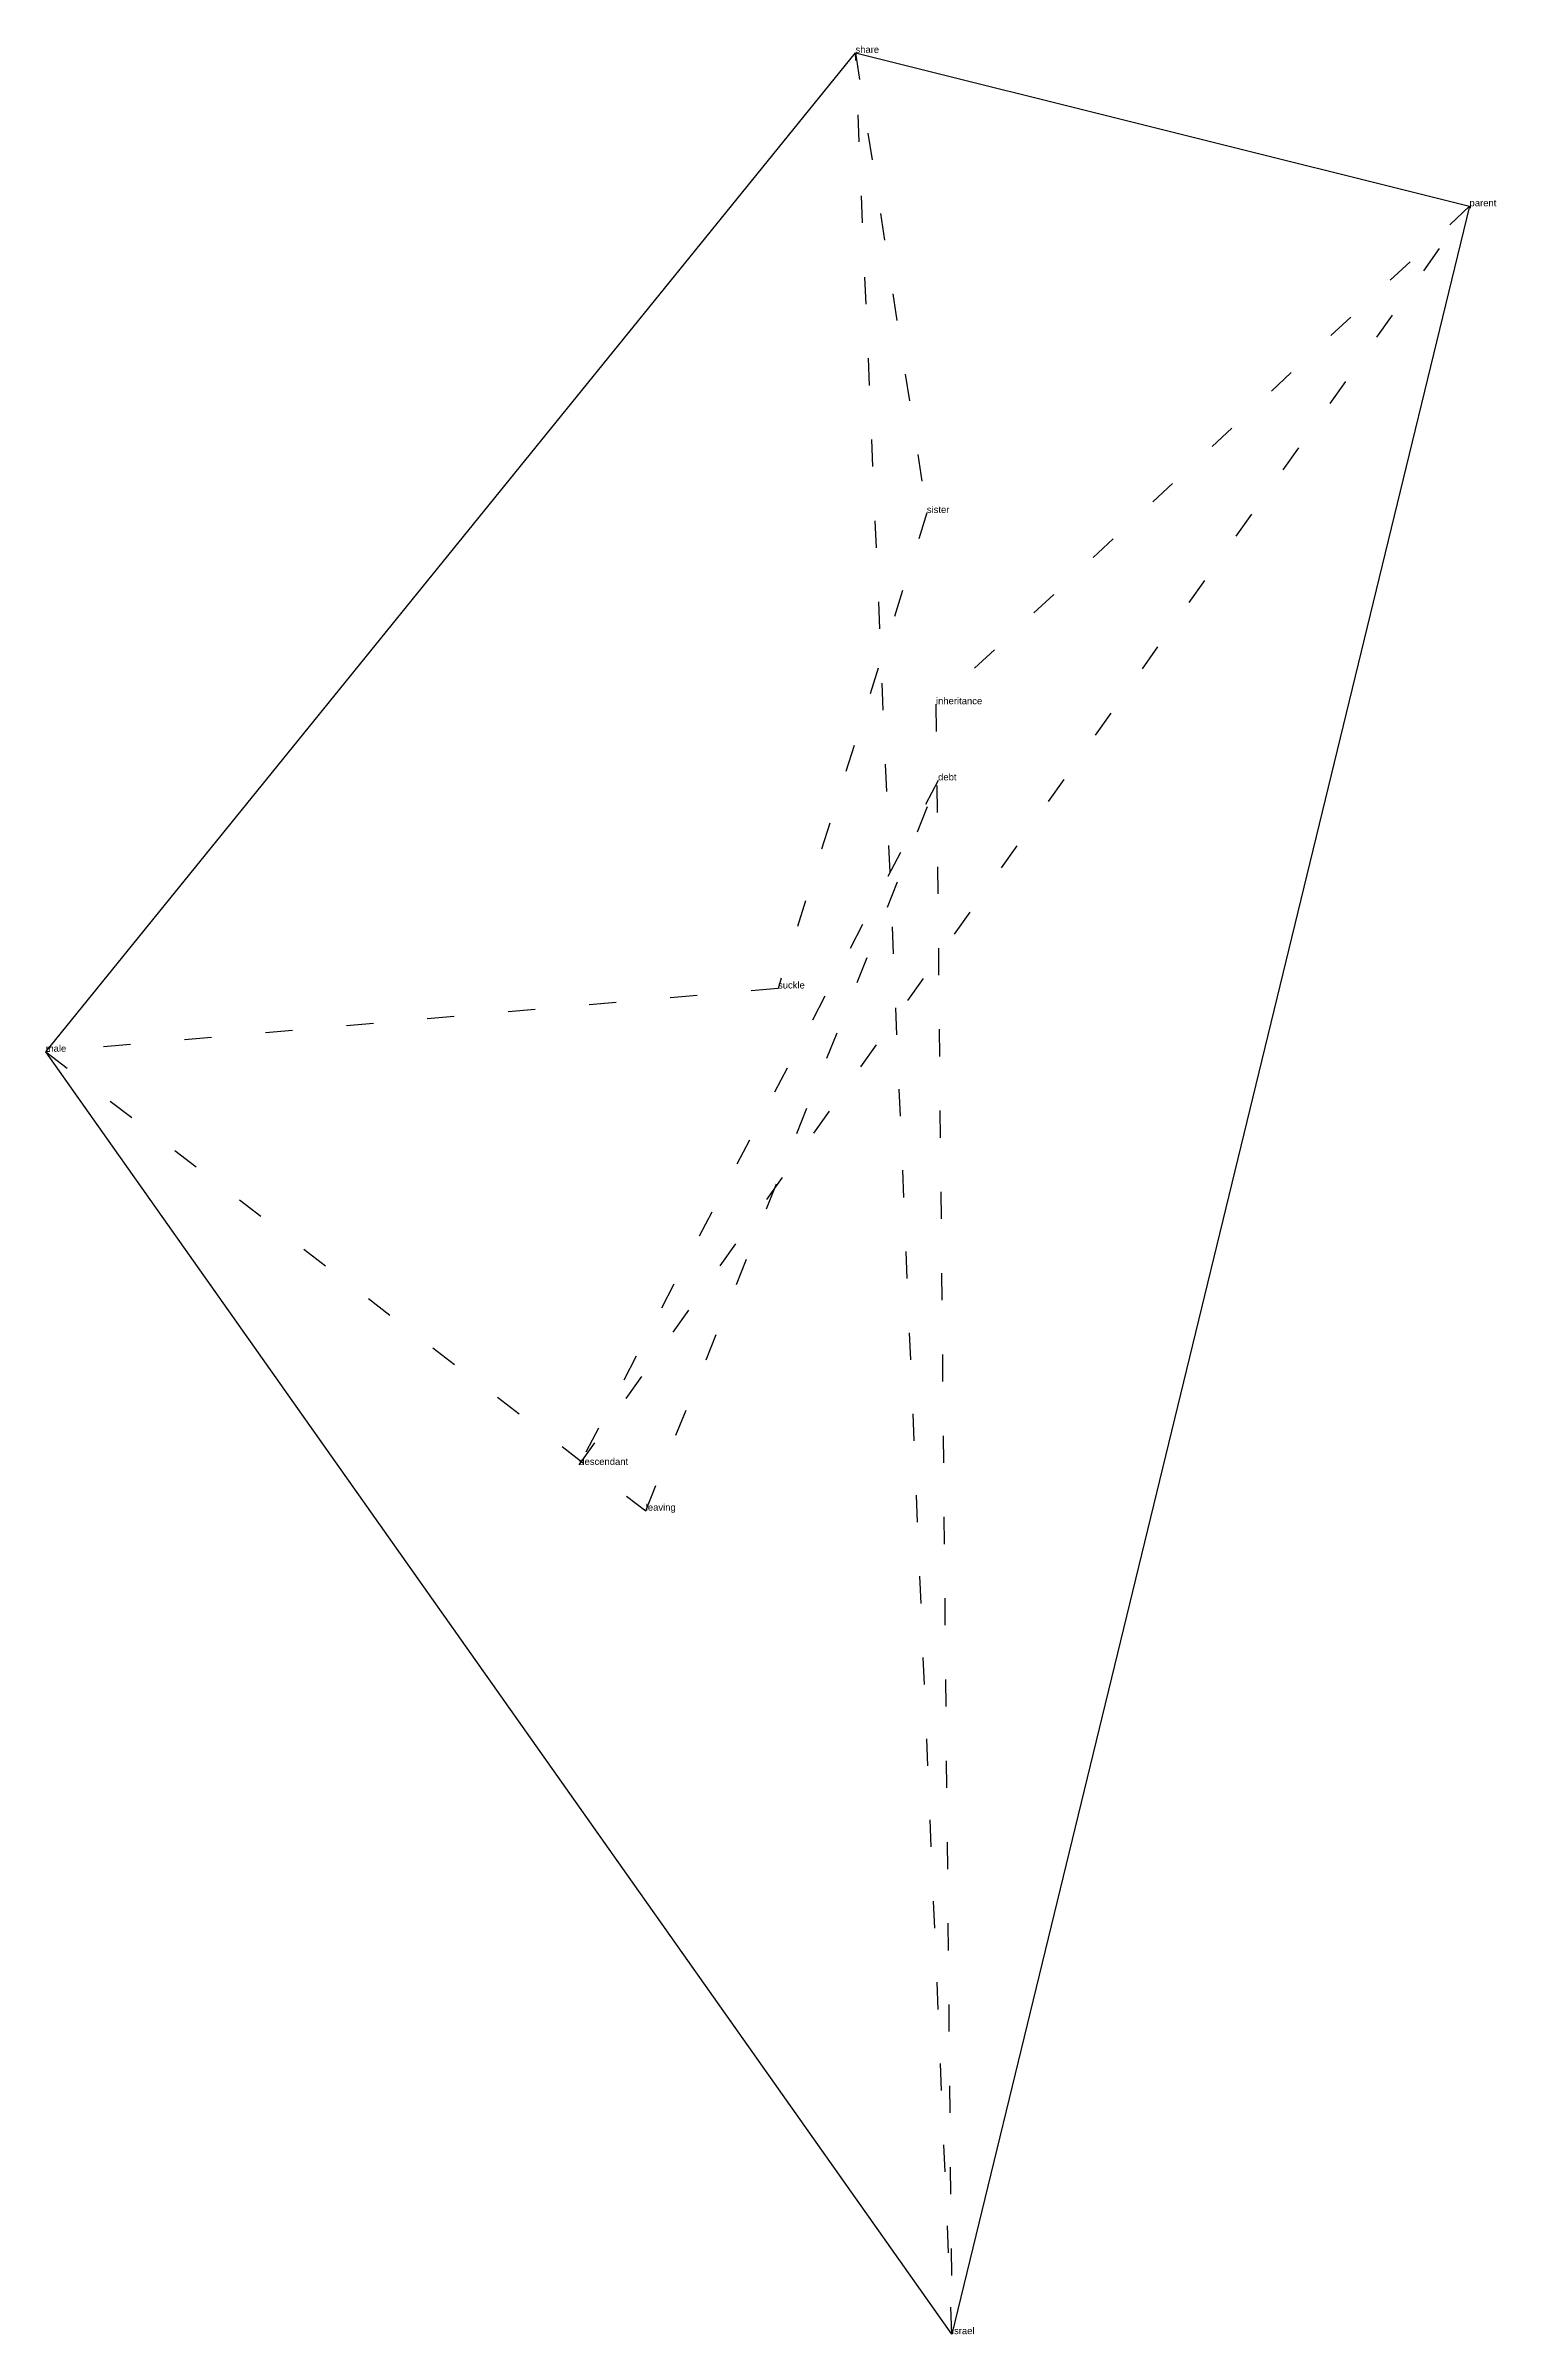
# Model space of a CAD drawing. Extents: x -4.25 to 1.1, y -7.81 to 0.63.
import ezdxf

# ---------------------------------------------------------------- set-up
doc = ezdxf.new("R2010")
doc.units = 0
doc.linetypes.add('DOT', pattern=[0.2, 0, -0.2])
doc.layers.add('TEXT', color=1, linetype='CONTINUOUS')
doc.styles.get("Standard").update_dxf_attribs({"font": 'arial.ttf'})

msp = doc.modelspace()

# ---------------------------------------------------------------- linework, layer by layer
at = {"layer": 'INTERNAL', "linetype": 'DOT'}
msp.add_polyline3d([(-0.9669, -1.7978, 0), (-0.908, -7.8142, 0), (-1.2643, 0.6066, 0), (-1.0007, -1.0917, 0), (-1.5503, -2.847, 0), (-4.2547, -3.0807, 0), (-2.0388, -4.7746, 0), (-0.9591, -2.0789, 0), (-2.2843, -4.6056, 0), (1.0035, 0.0404, 0), (-0.9669, -1.7978, 0)], close=True, dxfattribs=at)
at = {"layer": 'OUTLINE', "linetype": 'CONTINUOUS'}
msp.add_polyline3d([(-0.908, -7.8142, 0), (-4.2547, -3.0807, 0), (-1.2643, 0.6066, 0), (1.0035, 0.0404, 0), (-0.908, -7.8142, 0)], close=True, dxfattribs=at)

# ---------------------------------------------------------------- texts
at = {"layer": 'TEXT'}
for s, p in [('share', (-1.2643, 0.6066)), ('parent', (1.0035, 0.0404)), ('sister', (-1.0007, -1.0917)), ('inheritance', (-0.9669, -1.7978)), ('debt', (-0.9591, -2.0789)), ('suckle', (-1.5503, -2.847)), ('male', (-4.2547, -3.0807)), ('descendant', (-2.2843, -4.6056)), ('leaving', (-2.0388, -4.7746)), ('israel', (-0.908, -7.8142))]:
    msp.add_text(s, height=0.025, dxfattribs=at).set_placement(p)

doc.saveas('drawing.dxf')
